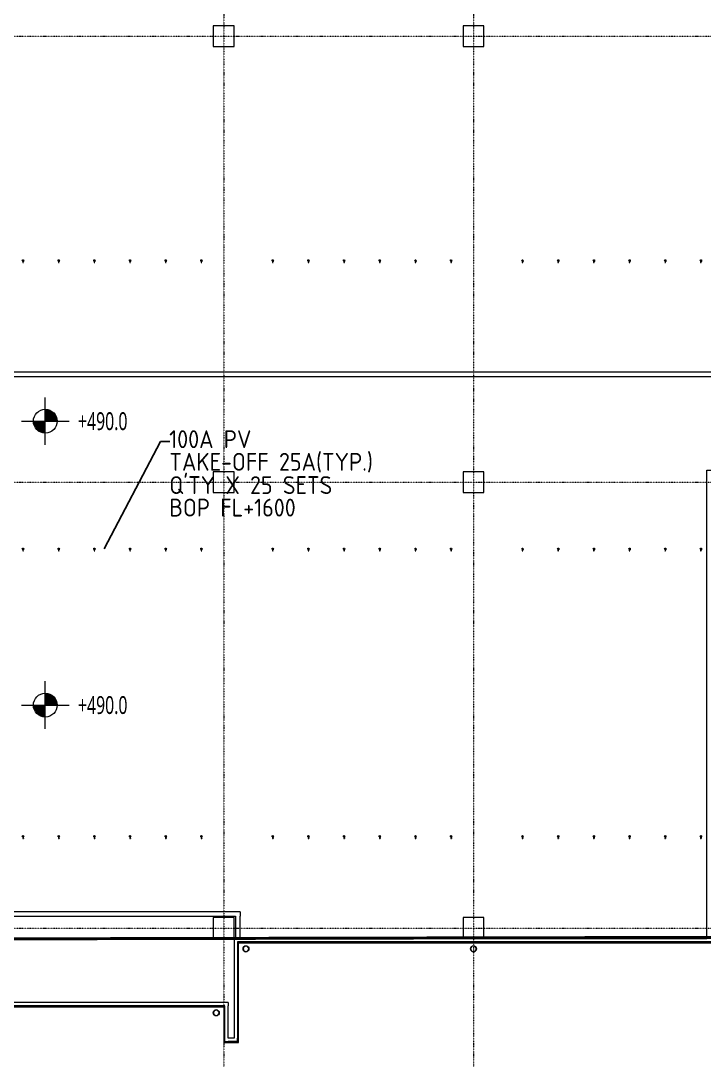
# Model space of a CAD drawing. Extents: x -122301 to 290600, y -29000 to 395522.
# Drawn here: x 144375 to 167362, y -4445 to 30520 of the extents above; entities that cross this region are included whole.
import ezdxf

# ---------------------------------------------------------------- set-up
doc = ezdxf.new("R2010")
doc.units = 0
doc.header["$LTSCALE"] = 10
doc.linetypes.add('H12PL2$0$JJP_三點線', pattern=[0.9, 0.3, -0.15, 0, -0.15, 0, -0.15, 0, -0.15])
doc.linetypes.add('XFM7P20PV$0$中心', pattern=[29.999999, 12, -6, 6, -6])
for name, color, linetype in [('H12PL2$0$A-LABEL-HIGH.200K', 252, 'Continuous'), ('H12PL2$0$A-OBJE-MEP', 252, 'Continuous'), ('H12PL2$0$A-WALL-EX', 252, 'Continuous'), ('H12PL2$0$A-WALL-IN.200K', 252, 'Continuous'), ('H12PL2$0$Hattch', 252, 'Continuous'), ('H12PL2$0$S-COL', 252, 'Continuous'), ('H12PL2$0$S-GRID', 252, 'Continuous'), ('H12PL2$0$S-SLAB-SHOW.200K', 252, 'Continuous'), ('XFM7P20PV-200K$0$PIPE-TEXT', 1, 'Continuous'), ('XFM7P20PV-200K$0$U-PV-PIPE', 180, 'Continuous'), ('XFM7P20PV-200K$0$U-PV-TXT', 3, 'Continuous')]:
    doc.layers.add(name, color=color, linetype=linetype)
doc.styles.add('H12PL2$0$Standard', font='', dxfattribs={"width": 0.8})
doc.styles.add('XFM7P20PV-200K$0$aa-txt', font='isocp.shx', dxfattribs={"bigfont": 'chineset'})
doc.styles.add('XFM7P20PV-200K$0$dim-txt', font='isocp.shx', dxfattribs={"width": 0.7, "bigfont": 'chineset'})
doc.styles.get('H12PL2$0$Standard').set_extended_font_data('Microsoft JhengHei')
doc.dimstyles.new('XFM7P20PV-200K$0$adim-100', dxfattribs={"dimscale": 100, "dimtxt": 0.25, "dimasz": 0.25, "dimexe": 0.1, "dimexo": 0.5, "dimgap": 0.15, "dimtad": 0, "dimdec": 4, "dimtxsty": 'XFM7P20PV-200K$0$dim-txt', "dimcen": -0.025, "dimclrd": 3, "dimclre": 3, "dimclrt": 256, "dimadec": 0, "dimazin": 0, "dimtfac": 1, "dimtdec": 4, "dimtmove": 0, "dimatfit": 3, "dimfxl": 1.25, "dimarcsym": 0})

# ---------------------------------------------------------------- blocks, each defined once
blk = doc.blocks.new('H12PL2')
at = {"layer": 'H12PL2$0$Hattch', "linetype": 'Continuous', "lineweight": 0}
for points in [[(145200, 17050), (145600, 17050), (145569.55, 17203.07), (145482.84, 17332.84), (145353.07, 17419.55), (145200, 17450)], [(145200, 17050), (144800, 17050), (144830.45, 16896.93), (144917.16, 16767.16), (145046.93, 16680.45), (145200, 16650)], [(145200, 7500), (145600, 7500), (145569.55, 7653.07), (145482.84, 7782.84), (145353.07, 7869.55), (145200, 7900)], [(145200, 7500), (144800, 7500), (144830.45, 7346.93), (144917.16, 7217.16), (145046.93, 7130.45), (145200, 7100)]]:
    blk.add_hatch(color=256, dxfattribs=at).paths.add_polyline_path(points)
at = {"layer": 'H12PL2$0$A-LABEL-HIGH.200K', "lineweight": 0}
for p, q in [((145200, 16250), (145200, 17850)), ((144400, 17050), (146000, 17050)), ((145200, 6700), (145200, 8300)), ((144400, 7500), (146000, 7500))]:
    blk.add_line(p, q, dxfattribs=at)
for centre in [(145200, 17050), (145200, 7500)]:
    blk.add_circle(centre, 400, dxfattribs=at)
at = {"layer": 'H12PL2$0$A-OBJE-MEP', "lineweight": 0, "flags": 128}
for points in [[(152045, -700, 1), (151855, -700, 1)], [(159695, -700, 1), (159505, -700, 1)], [(151045, -2850, 1), (150855, -2850, 1)]]:
    blk.add_lwpolyline(points, format="xyb", close=True, dxfattribs=at)
at = {"layer": 'H12PL2$0$A-OBJE-MEP', "lineweight": 0}
for centre in [(151950, -700), (159600, -700), (150950, -2850)]:
    blk.add_circle(centre, 100, dxfattribs=at)
at = {"layer": 'H12PL2$0$A-WALL-EX', "lineweight": 0}
for p, q in [((151700, -465), (151665, -465)), ((151700, -465), (151665, -465)), ((151665, -465), (151665, -500)), ((151665, -500), (151665, -3700)), ((176150, -465), (151700, -465)), ((151200, -2615), (127200, -2615)), ((151235, -2615), (151200, -2615)), ((151235, -2650), (151235, -2615)), ((151235, -2650), (151235, -2615)), ((151235, -3815), (151235, -2650)), ((151235, -3815), (151350, -3815)), ((151235, -3815), (151350, -3815)), ((151665, -3815), (151350, -3815)), ((151665, -3815), (151665, -3700)), ((151665, -3815), (151665, -3700))]:
    blk.add_line(p, q, dxfattribs=at)
at = {"layer": 'H12PL2$0$A-WALL-EX', "lineweight": 0, "flags": 128}
for points in [[(151550, -350), (151665, -350)], [(151550, -350), (151550, -3700)], [(176150, -350), (151665, -350)], [(151700, -500), (176150, -500)], [(151700, -500), (176150, -500)], [(151700, -500), (176150, -500)], [(151700, -3815), (151700, -500)], [(151350, -2500), (127050, -2500)], [(151200, -2650), (127200, -2650)], [(151200, -2650), (127200, -2650)], [(127200, -2650), (151200, -2650)], [(151200, -2650), (151200, -3850)], [(151350, -2500), (151350, -2615)], [(151350, -3700), (151350, -2615)], [(151550, -3700), (151350, -3700)], [(151700, -3850), (151700, -3815)], [(151200, -3850), (151235, -3850)], [(151235, -3850), (151700, -3850)]]:
    blk.add_lwpolyline(points, dxfattribs=at)
at = {"layer": 'H12PL2$0$A-WALL-IN.200K', "lineweight": 0, "flags": 128}
for points in [[(243150, 18700), (39500, 18700)], [(39650, 18550), (178300, 18550)], [(151750, 550), (126650, 550)], [(126800, 400), (151600, 400)], [(151600, 400), (151600, -350)], [(151750, 550), (151750, 400)], [(151750, -350), (151750, 400)], [(151750, -350), (151600, -350)]]:
    blk.add_lwpolyline(points, dxfattribs=at)
at = {"layer": 'H12PL2$0$S-COL', "lineweight": 0, "flags": 128}
for points in [[(150850, 29650), (151550, 29650), (151550, 30350), (150850, 30350)], [(159250, 29650), (159950, 29650), (159950, 30350), (159250, 30350)], [(150850, 14650), (151550, 14650), (151550, 15350), (150850, 15350)], [(159250, 14650), (159950, 14650), (159950, 15350), (159250, 15350)], [(150850, 350), (150850, -350), (151550, -350), (151550, 350)]]:
    blk.add_lwpolyline(points, close=True, dxfattribs=at)
blk.add_lwpolyline([(159950, -350), (159950, 350), (159250, 350), (159250, -350)], dxfattribs=at)
at = {"layer": 'H12PL2$0$S-GRID', "linetype": 'H12PL2$0$JJP_三點線', "lineweight": 0}
for p, q in [((151200, 128250), (151200, -28000)), ((159600, 128250), (159600, -28000)), ((-29000, 30000), (289600, 30000)), ((-29000, 15000), (289600, 15000)), ((-29000, 0), (289600, 0))]:
    blk.add_line(p, q, dxfattribs=at)
at = {"layer": 'H12PL2$0$S-SLAB-SHOW.200K', "lineweight": 0, "flags": 128}
blk.add_lwpolyline([(18450, -350), (167450, -350), (167450, 15400), (178450, 15400), (178450, 18700), (39500, 18700), (39500, 10975), (18450, 10975)], close=True, dxfattribs=at)
at = {"layer": 'H12PL2$0$A-LABEL-HIGH.200K', "lineweight": 0, "char_height": 600, "attachment_point": 7, "style": 'H12PL2$0$Standard'}
for insert in [(146300, 16740.12), (146300, 7190.12)]:
    blk.add_mtext('\\A1;{\\W0.68;+490.0}', dxfattribs=dict(at, insert=insert))
blk = doc.blocks.new('XFM7P20PV')
at = {"color": 2, "linetype": 'XFM7P20PV$0$中心', "ltscale": 200, "const_width": 100}
blk.add_lwpolyline([(97872.39483, 88731), (176250, 88896.26703), (176250, -295.23297), (97872.39483, -460.5)], close=True, dxfattribs=at)
blk = doc.blocks.new('XFM7P20PV-200K$0$球塞閥-二件式-25A-左側-捷流')
at = {"color": 7, "linetype": 'Continuous', "lineweight": 0, "extrusion": (2.22045e-16, 1, -2.22045e-16)}
for p, q in [((-9, 15), (-18, 0)), ((-18, 0), (-9, -15)), ((-14, 32), (-9, 32)), ((-14, 29), (-14, 32)), ((-9, 29), (-14, 29)), ((-10, 72), (11, 72)), ((-10, 68), (-10, 72)), ((-8, 68), (-10, 68)), ((-8, 36), (-9, 36)), ((-9, 21), (-9, 36)), ((9, 15), (-9, 15)), ((8, 72), (-8, 72)), ((-8, 47), (-8, 70)), ((-8, 47), (0, 47)), ((-8, 42), (-8, 47)), ((-8, 41), (-8, 42)), ((0, 42), (-8, 42)), ((8, 41), (-8, 41)), ((-4, 36), (-8, 36)), ((0, 48), (-4, 48)), ((-4, 47), (-4, 48)), ((-4, 41), (-4, 42)), ((-2, 30), (-2, 35)), ((2, 30), (-2, 30)), ((4, 48), (0, 48)), ((0, 47), (8, 47)), ((0, 42), (0, 47)), ((8, 42), (0, 42)), ((2, 35), (2, 30)), ((3, 32), (3, 29)), ((3, 32), (6, 32)), ((6, 29), (3, 29)), ((4, 47), (4, 48)), ((4, 41), (4, 42)), ((8, 36), (4, 36)), ((6, 32), (7, 32)), ((6, 29), (6, 32)), ((7, 29), (6, 29)), ((7, 32), (7, 29)), ((8, 70), (8, 47)), ((11, 68), (8, 68)), ((8, 42), (8, 47)), ((8, 42), (8, 41)), ((9, 36), (8, 36)), ((8, 32), (17, 32)), ((8, 29), (8, 32)), ((17, 29), (8, 29)), ((9, 32), (9, 36)), ((9, 21), (9, 29)), ((18, 0), (9, 15)), ((9, -15), (18, 0)), ((11, 68), (11, 72)), ((17, 29), (17, 32)), ((-9, -15), (9, -15))]:
    blk.add_line(p, q, dxfattribs=at)
at = {"color": 7, "linetype": 'Continuous', "lineweight": 0}
for centre, radius, start, end in [((0, 0), 23.1, 0, 180), ((0, 0), 23.1, 180, 0), ((-4, 35), 1.42, 0, 58.001), ((4, 35), 1.42, 121.999, 180)]:
    blk.add_arc(centre, radius, start, end, dxfattribs=at)
for points in [[(-8, 70), (-8, 71), (-8, 71), (-8, 71), (-8, 72), (-8, 72), (-8, 72)], [(8, 72), (8, 72), (8, 72), (8, 71), (8, 71), (8, 71), (8, 70)]]:
    blk.add_open_spline(points, degree=3, dxfattribs=at)
for points, knots in [([(-8, 36), (-8, 37), (-8, 38), (-8, 39), (-8, 39), (-8, 40), (-8, 40), (-8, 40), (-8, 41), (-8, 41)], [-6.586857, -6.586857, -6.586857, -6.586857, -4.917672, -4.917672, -3.301294, -3.301294, -1.594864, -1.594864, 0, 0, 0, 0]), ([(-3, 36), (-3, 36), (-3, 36), (-3, 36), (-4, 36), (-4, 36), (-4, 36), (-4, 36)], [-0.7953467, -0.7953467, -0.7953467, -0.7953467, -0.3971684, -0.3971684, -0.1815592, -0.1815592, 0, 0, 0, 0]), ([(4, 36), (4, 36), (4, 36), (4, 36), (3, 36), (3, 36), (3, 36), (3, 36)], [-0.7950738, -0.7950738, -0.7950738, -0.7950738, -0.6135769, -0.6135769, -0.3980416, -0.3980416, 0, 0, 0, 0]), ([(8, 41), (8, 41), (8, 40), (8, 40), (8, 40), (8, 39), (8, 39), (8, 38), (8, 37), (8, 36)], [-6.585553, -6.585553, -6.585553, -6.585553, -4.991005, -4.991005, -3.284912, -3.284912, -1.668854, -1.668854, 0, 0, 0, 0])]:
    blk.add_open_spline(points, degree=3, knots=knots, dxfattribs=at)
blk = doc.blocks.new('XFM7P20PV-200K$0$100  PV SUBMAIN')
at = {"layer": 'XFM7P20PV-200K$0$U-PV-PIPE', "xscale": -1, "rotation": 180}
for p in [(215750, 36510), (216951, 36510), (218151, 36510), (219350, 36510), (220551, 36510), (221750, 36510), (224150, 36510), (225351, 36510), (226551, 36510), (227750, 36510), (228951, 36510), (230150, 36510), (232550, 36510), (233751, 36510), (234951, 36510), (236150, 36510), (237351, 36510), (238550, 36510)]:
    blk.add_blockref('XFM7P20PV-200K$0$球塞閥-二件式-25A-左側-捷流', p, dxfattribs=at)
blk = doc.blocks.new('XFM7P20PV-200K')
for p in [(-71300, -14051, 0), (-71300, -23751, 0), (-71300, -33422, 0)]:
    blk.add_blockref('XFM7P20PV-200K$0$100  PV SUBMAIN', p)
at = {"layer": 'XFM7P20PV-200K$0$U-PV-TXT', "extrusion": (0, 0, -1), "style": 'XFM7P20PV-200K$0$aa-txt', "text_generation_flag": 2}
for s, p in [('100A PV', (-149366, 16146, 0)), ('TAKE-OFF 25A(TYP.)', (-149372, 15384, 0)), ("Q'TY X 25 SETS", (-149372, 14601, 0)), ('BOP FL+1600', (-149372, 13844, 0))]:
    blk.add_text(s, height=600, dxfattribs=at).set_placement(p)
at = {"layer": 'XFM7P20PV-200K$0$PIPE-TEXT'}
blk.add_leader([(147177, 12759, 0), (149079, 16364, 0), (149390, 16364, 0)], dimstyle='XFM7P20PV-200K$0$adim-100', override={"dimasz": 1}, dxfattribs=at)

msp = doc.modelspace()

# ---------------------------------------------------------------- block references
for name in ['XFM7P20PV', 'XFM7P20PV-200K', 'H12PL2']:
    msp.add_blockref(name, (0, 0))

doc.saveas('drawing.dxf')
